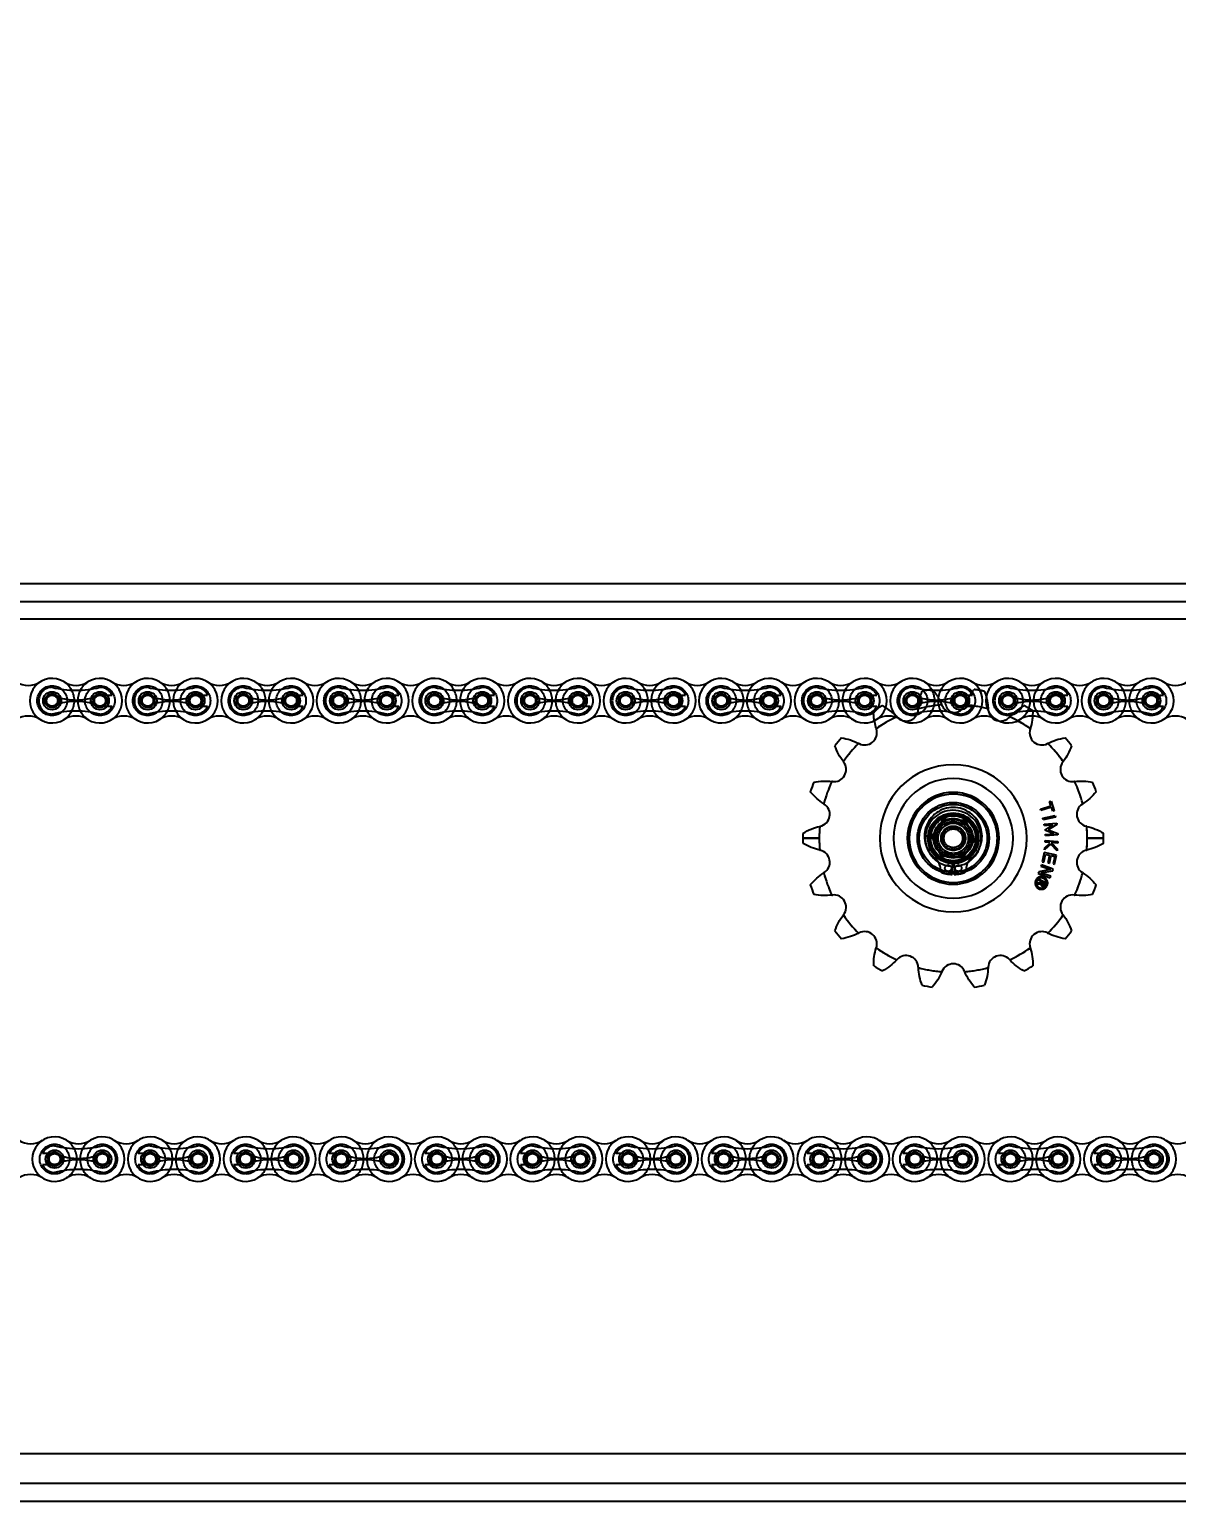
# Model space of a CAD drawing. Header units: metres. Extents: x 0 to 21025, y 0 to 14850.
# Drawn here: x 4409.1 to 4713.9, y 6190.9 to 6582.1 of the extents above; entities that cross this region are included whole.
import ezdxf

# ---------------------------------------------------------------- set-up
doc = ezdxf.new("R2010")
doc.units = ezdxf.units.M
doc.header["$LTSCALE"] = 25
doc.linetypes.add('HIDDEN2', pattern=[4.7625, 3.175, -1.5875])
for name, color, linetype in [('18_COTAS', 7, 'Continuous'), ('SL4', 4, 'Continuous'), ('ST1', 7, 'HIDDEN2')]:
    doc.layers.add(name, color=color, linetype=linetype)
doc.styles.add('ROMANS', font='ROMANS.SHX')
doc.dimstyles.new('25___1-25', dxfattribs={"dimscale": 25, "dimtxt": 2.5, "dimasz": 2, "dimexe": 1.5, "dimexo": 1, "dimgap": 0.5, "dimtad": 1, "dimzin": 12, "dimtxsty": 'ROMANS', "dimcen": 0, "dimclrd": 256, "dimclre": 256, "dimclrt": 3, "dimazin": 3, "dimtfac": 1, "dimtmove": 0, "dimatfit": 0, "dimfxl": 1, "dimlwd": -1, "dimlwe": -1, "dimarcsym": 0})

# ---------------------------------------------------------------- blocks, each defined once
blk = doc.blocks.new('*D49')
at = {"layer": '18_COTAS', "transparency": 16777216}
for p, q in [((2751.77, 6357.87), (2751.77, 7037.95)), ((5720.75, 6357.87), (5720.75, 7037.95)), ((2801.77, 7000.45), (5670.75, 7000.45))]:
    blk.add_line(p, q, dxfattribs=at)
for points in [[(2801.77, 7008.78), (2801.77, 6992.11), (2751.77, 7000.45)], [(5670.75, 7008.78), (5670.75, 6992.11), (5720.75, 7000.45)]]:
    blk.add_solid(points, dxfattribs=at)
at = {"layer": 'Defpoints', "color": 0, "transparency": 16777216}
for p in [(5720.75, 7000.45), (2751.77, 6332.87), (5720.75, 6332.87)]:
    blk.add_point(p, dxfattribs=at)
at = {"layer": '18_COTAS', "color": 3, "transparency": 16777216, "insert": (4236.26, 7050.15), "char_height": 62.5, "attachment_point": 5, "style": 'ROMANS'}
blk.add_mtext('2968,98', dxfattribs=at)

msp = doc.modelspace()

# ---------------------------------------------------------------- linework, layer by layer
at = {"layer": 'SL4'}
for p, q in [((3548.773, 6434.865), (4873.748, 6434.865)), ((3548.773, 6430.103), (4873.748, 6430.103)), ((4873.748, 6425.34), (3548.773, 6425.34)), ((4634.116, 6396.268), (4633.631, 6398.436)), ((4618.983, 6367.135), (4614.65, 6367.135)), ((4642.375, 6367.135), (4642.864, 6367.135)), ((4666.317, 6367.135), (4666.805, 6367.135)), ((4694.53, 6367.135), (4690.198, 6367.135)), ((3548.773, 6203.628), (4873.748, 6203.628)), ((4873.748, 6195.628), (3548.773, 6195.628)), ((4826.248, 6190.865), (3596.273, 6190.865))]:
    msp.add_line(p, q, dxfattribs=at)
at = {"layer": 'SL4', "flags": 128}
msp.add_lwpolyline([(4640.027, 6399.015), (4640.424, 6398.739), (4640.945, 6398.49)], dxfattribs=at)
at = {"layer": 'SL4'}
for centre, radius in [((4415.146, 6403.705), 2.398), ((4427.846, 6403.705), 2.399), ((4440.546, 6403.705), 2.398), ((4453.246, 6403.705), 2.399), ((4465.946, 6403.705), 2.398), ((4478.646, 6403.705), 2.399), ((4491.346, 6403.705), 2.398), ((4504.046, 6403.705), 2.399), ((4516.746, 6403.705), 2.398), ((4529.446, 6403.705), 2.399), ((4542.146, 6403.705), 2.398), ((4554.846, 6403.705), 2.399), ((4567.546, 6403.705), 2.399), ((4580.246, 6403.705), 2.399), ((4592.946, 6403.705), 2.399), ((4605.646, 6403.705), 2.399), ((4618.346, 6403.705), 2.399), ((4631.046, 6403.705), 2.399), ((4643.746, 6403.705), 2.399), ((4656.446, 6403.705), 2.399), ((4669.146, 6403.705), 2.399), ((4681.846, 6403.705), 2.399), ((4694.546, 6403.705), 2.399), ((4707.246, 6403.705), 2.399), ((4654.59, 6367.135), 9.525), ((4654.59, 6367.135), 9.025), ((4415.801, 6281.87), 2.399), ((4428.501, 6281.87), 2.398), ((4441.201, 6281.87), 2.399), ((4453.901, 6281.87), 2.398), ((4466.601, 6281.87), 2.398), ((4479.301, 6281.87), 2.398), ((4492.001, 6281.87), 2.398), ((4504.701, 6281.87), 2.399), ((4517.401, 6281.87), 2.398), ((4530.101, 6281.87), 2.398), ((4542.801, 6281.87), 2.398), ((4555.501, 6281.87), 2.399), ((4568.201, 6281.87), 2.398), ((4580.901, 6281.87), 2.399), ((4593.601, 6281.87), 2.399), ((4606.301, 6281.87), 2.399), ((4619.001, 6281.87), 2.399), ((4631.701, 6281.87), 2.399), ((4644.401, 6281.87), 2.399), ((4657.101, 6281.87), 2.398), ((4669.801, 6281.87), 2.399), ((4682.501, 6281.87), 2.399), ((4695.201, 6281.87), 2.399), ((4707.901, 6281.87), 2.398)]:
    msp.add_circle(centre, radius, dxfattribs=at)
for centre, radius, start, end in [((4408.796, 6413.698), 5.92, 237.56669, 302.43331), ((4415.146, 6403.705), 5.92, 57.56669, 302.43331), ((4421.496, 6413.698), 5.92, 237.56669, 302.43331), ((4427.846, 6403.705), 5.92, 237.56669, 122.43331), ((4434.196, 6413.698), 5.92, 237.56669, 302.43331), ((4440.546, 6403.705), 5.92, 57.56669, 302.43331), ((4446.896, 6413.698), 5.92, 237.56669, 302.43331), ((4453.246, 6403.705), 5.92, 237.56669, 122.43331), ((4459.596, 6413.698), 5.92, 237.56669, 302.43331), ((4465.946, 6403.705), 5.92, 57.56669, 302.43331), ((4472.296, 6413.698), 5.92, 237.56669, 302.43331), ((4478.646, 6403.705), 5.92, 237.56669, 122.43331), ((4484.996, 6413.698), 5.92, 237.56669, 302.43331), ((4491.346, 6403.705), 5.92, 57.56669, 302.43331), ((4497.696, 6413.698), 5.92, 237.56669, 302.43331), ((4504.046, 6403.705), 5.92, 237.56669, 122.43331), ((4510.396, 6413.698), 5.92, 237.56669, 302.43331), ((4516.746, 6403.705), 5.92, 57.56669, 302.43331), ((4523.096, 6413.698), 5.92, 237.56669, 302.43331), ((4529.446, 6403.705), 5.92, 237.56669, 122.43331), ((4535.796, 6413.698), 5.92, 237.56669, 302.43331), ((4542.146, 6403.705), 5.92, 57.56669, 302.43331), ((4548.496, 6413.698), 5.92, 237.56669, 302.43331), ((4554.846, 6403.705), 5.92, 237.56669, 122.43331), ((4561.196, 6413.698), 5.92, 237.56669, 302.43331), ((4567.546, 6403.705), 5.92, 57.56669, 302.43331), ((4573.896, 6413.698), 5.92, 237.56669, 302.43331), ((4580.246, 6403.705), 5.92, 237.56669, 122.43331), ((4586.596, 6413.698), 5.92, 237.56669, 302.43331), ((4592.946, 6403.705), 5.92, 57.56669, 302.43331), ((4599.296, 6413.698), 5.92, 237.56669, 302.43331), ((4605.646, 6403.705), 5.92, 237.56669, 122.43331), ((4611.996, 6413.698), 5.92, 237.56669, 302.43331), ((4618.346, 6403.705), 5.92, 57.56669, 302.43331), ((4624.696, 6413.698), 5.92, 237.56669, 302.43331), ((4631.046, 6403.705), 5.92, 237.56669, 122.43331), ((4637.396, 6413.698), 5.92, 237.56669, 302.43331), ((4643.746, 6403.705), 5.92, 57.56669, 302.43331), ((4650.096, 6413.698), 5.92, 237.56669, 302.43331), ((4656.446, 6403.705), 5.92, 237.56669, 122.43331), ((4662.796, 6413.698), 5.92, 237.56669, 302.43331), ((4669.146, 6403.705), 5.92, 57.56669, 302.43331), ((4675.496, 6413.698), 5.92, 237.56669, 302.43331), ((4681.846, 6403.705), 5.92, 237.56669, 122.43331), ((4688.196, 6413.698), 5.92, 237.56669, 302.43331), ((4694.546, 6403.705), 5.92, 57.56669, 302.43331), ((4700.896, 6413.698), 5.92, 237.56669, 302.43331), ((4707.246, 6403.705), 5.92, 237.56669, 122.43331), ((4713.596, 6413.698), 5.92, 237.56669, 302.43331), ((4408.796, 6393.712), 5.92, 57.56669, 122.43331), ((4421.496, 6393.712), 5.92, 57.56669, 122.43331), ((4434.196, 6393.712), 5.92, 57.56669, 122.43331), ((4446.896, 6393.712), 5.92, 57.56669, 122.43331), ((4459.596, 6393.712), 5.92, 57.56669, 122.43331), ((4472.296, 6393.712), 5.92, 57.56669, 122.43331), ((4484.996, 6393.712), 5.92, 57.56669, 122.43331), ((4497.696, 6393.712), 5.92, 57.56669, 122.43331), ((4510.396, 6393.712), 5.92, 57.56669, 122.43331), ((4523.096, 6393.712), 5.92, 57.56669, 122.43331), ((4535.796, 6393.712), 5.92, 57.56669, 122.43331), ((4548.496, 6393.712), 5.92, 57.56669, 122.43331), ((4561.196, 6393.712), 5.92, 57.56669, 122.43331), ((4573.896, 6393.712), 5.92, 57.56669, 122.43331), ((4586.596, 6393.712), 5.92, 57.56669, 122.43331), ((4599.296, 6393.712), 5.92, 57.56669, 122.43331), ((4611.996, 6393.712), 5.92, 57.56669, 122.43331), ((4624.696, 6393.712), 5.92, 57.56669, 122.43331), ((4654.59, 6367.135), 35.607, 115.37591, 125.09934), ((4637.396, 6393.712), 5.92, 57.56669, 122.43331), ((4650.096, 6393.712), 5.92, 57.56669, 122.43331), ((4662.796, 6393.712), 5.92, 57.56669, 122.43331), ((4667.107, 6401.525), 3.238, 223.45065, 262.86398), ((4654.59, 6367.135), 35.607, 54.90066, 61.2846), ((4675.496, 6393.712), 5.92, 57.56669, 122.43331), ((4688.196, 6393.712), 5.92, 57.56669, 122.43331), ((4700.896, 6393.712), 5.92, 57.56669, 122.43331), ((4713.596, 6393.712), 5.92, 57.56669, 122.43331), ((4654.59, 6367.135), 39.94, 138.03204, 141.96796), ((4631.066, 6395.17), 3.238, 242.5, 17.5), ((4648.832, 6400.772), 15.39, 197.01769, 197.5), ((4678.114, 6395.17), 3.238, 162.5, 297.5), ((4660.348, 6400.772), 15.39, 342.5, 342.98231), ((4654.59, 6367.135), 39.94, 38.03204, 41.96796), ((4654.59, 6367.135), 35.607, 134.90066, 145.09934), ((4622.465, 6378.647), 15.39, 62.5, 62.98231), ((4686.716, 6378.647), 15.39, 117.01769, 117.5), ((4654.59, 6367.135), 35.607, 34.90066, 45.09934), ((4622.896, 6385.434), 3.238, 262.5, 37.5), ((4637.675, 6396.774), 15.39, 217.01769, 217.5), ((4654.59, 6367.135), 19.544, 0, 180), ((4686.284, 6385.434), 3.238, 142.5, 277.5), ((4671.505, 6396.774), 15.39, 322.5, 322.98231), ((4654.59, 6367.135), 39.94, 158.03204, 161.96796), ((4654.59, 6367.135), 35.607, 154.90066, 165.09934), ((4620.465, 6366.965), 15.39, 82.5, 82.98231), ((4654.59, 6367.135), 15.88, 0, 180), ((4688.716, 6366.965), 15.39, 97.01769, 97.5), ((4654.59, 6367.135), 35.607, 14.90066, 25.09934), ((4654.59, 6367.135), 39.94, 18.03204, 21.96796), ((4654.59, 6367.135), 12.215, 0, 180), ((4654.59, 6367.135), 11.726, 0, 180), ((4618.549, 6373.49), 3.238, 282.5, 57.5), ((4628.558, 6389.201), 15.39, 237.01769, 237.5), ((4690.631, 6373.49), 3.238, 122.5, 257.5), ((4680.622, 6389.201), 15.39, 302.5, 302.98231), ((4654.59, 6367.135), 35.607, 174.90066, 180), ((4622.581, 6355.304), 15.39, 102.5, 102.98231), ((4686.599, 6355.304), 15.39, 77.01769, 77.5), ((4654.59, 6367.135), 35.607, 0, 5.09934), ((4654.59, 6367.135), 39.94, 178.03204, 180), ((4654.59, 6367.135), 39.94, 180, 181.96796), ((4654.59, 6367.135), 35.607, 180, 185.09934), ((4654.59, 6367.135), 19.544, 180, 0), ((4654.59, 6367.135), 15.88, 180, 0), ((4654.59, 6367.135), 12.215, 180, 0), ((4654.59, 6367.135), 11.726, 180, 0), ((4654.59, 6367.135), 35.607, 354.90066, 0), ((4654.59, 6367.135), 39.94, 0, 1.96796), ((4654.59, 6367.135), 39.94, 358.03204, 0), ((4622.581, 6378.967), 15.39, 257.01769, 257.5), ((4618.549, 6360.78), 3.238, 302.5, 77.5), ((4690.631, 6360.78), 3.238, 102.5, 237.5), ((4686.599, 6378.967), 15.39, 282.5, 282.98231), ((4628.558, 6345.069), 15.39, 122.5, 122.98231), ((4654.59, 6367.135), 35.607, 194.90066, 205.09934), ((4654.59, 6367.135), 35.607, 334.90066, 345.09934), ((4680.622, 6345.069), 15.39, 57.01769, 57.5), ((4654.59, 6367.135), 39.94, 198.03204, 201.96796), ((4654.59, 6367.135), 39.94, 338.03204, 341.96796), ((4620.465, 6367.306), 15.39, 277.01769, 277.5), ((4622.896, 6348.837), 3.238, 322.5, 97.5), ((4686.284, 6348.837), 3.238, 82.5, 217.5), ((4688.716, 6367.306), 15.39, 262.5, 262.98231), ((4637.675, 6337.497), 15.39, 142.5, 142.98231), ((4654.59, 6367.135), 35.607, 214.90066, 225.09934), ((4654.59, 6367.135), 35.607, 314.90066, 325.09934), ((4671.505, 6337.497), 15.39, 37.01769, 37.5), ((4654.59, 6367.135), 39.94, 218.03204, 221.96796), ((4622.465, 6355.624), 15.39, 297.01769, 297.5), ((4631.066, 6339.1), 3.238, 342.5, 117.5), ((4678.114, 6339.1), 3.238, 62.5, 197.5), ((4686.716, 6355.624), 15.39, 242.5, 242.98231), ((4654.59, 6367.135), 39.94, 318.03204, 321.96796), ((4648.832, 6333.499), 15.39, 162.5, 162.98231), ((4654.59, 6367.135), 35.607, 234.90066, 245.09934), ((4654.59, 6367.135), 35.607, 294.90066, 305.09934), ((4660.348, 6333.499), 15.39, 17.01769, 17.5), ((4628.339, 6345.33), 15.39, 317.01769, 317.5), ((4642.073, 6332.745), 3.238, 2.5, 137.5), ((4667.107, 6332.745), 3.238, 42.5, 177.5), ((4680.841, 6345.33), 15.39, 222.5, 222.98231), ((4654.59, 6367.135), 39.94, 238.03204, 241.96796), ((4660.684, 6333.558), 15.39, 182.5, 182.98231), ((4654.59, 6367.135), 35.607, 254.90066, 265.09934), ((4637.38, 6337.667), 15.39, 337.01769, 337.5), ((4654.59, 6330.538), 3.238, 22.5, 157.5), ((4671.801, 6337.667), 15.39, 202.5, 202.98231), ((4654.59, 6367.135), 35.607, 274.90066, 285.09934), ((4648.497, 6333.558), 15.39, 357.01769, 357.5), ((4654.59, 6367.135), 39.94, 298.03204, 301.96796), ((4654.59, 6367.135), 39.94, 258.03204, 261.96796), ((4654.59, 6367.135), 39.94, 278.03204, 281.96796), ((4415.801, 6281.87), 5.92, 57.56669, 302.43331), ((4428.501, 6281.87), 5.92, 237.56669, 122.43331), ((4441.201, 6281.87), 5.92, 57.56669, 302.43331), ((4453.901, 6281.87), 5.92, 237.56669, 122.43331), ((4466.601, 6281.87), 5.92, 57.56669, 302.43331), ((4479.301, 6281.87), 5.92, 237.56669, 122.43331), ((4492.001, 6281.87), 5.92, 57.56669, 302.43331), ((4504.701, 6281.87), 5.92, 237.56669, 122.43331), ((4517.401, 6281.87), 5.92, 57.56669, 302.43331), ((4530.101, 6281.87), 5.92, 237.56669, 122.43331), ((4542.801, 6281.87), 5.92, 57.56669, 302.43331), ((4555.501, 6281.87), 5.92, 237.56669, 122.43331), ((4568.201, 6281.87), 5.92, 57.56669, 302.43331), ((4580.901, 6281.87), 5.92, 237.56669, 122.43331), ((4593.601, 6281.87), 5.92, 57.56669, 302.43331), ((4606.301, 6281.87), 5.92, 237.56669, 122.43331), ((4619.001, 6281.87), 5.92, 57.56669, 302.43331), ((4631.701, 6281.87), 5.92, 237.56669, 122.43331), ((4644.401, 6281.87), 5.92, 57.56669, 302.43331), ((4657.101, 6281.87), 5.92, 237.56669, 122.43331), ((4669.801, 6281.87), 5.92, 57.56669, 302.43331), ((4682.501, 6281.87), 5.92, 237.56669, 122.43331), ((4695.201, 6281.87), 5.92, 57.56669, 302.43331), ((4707.901, 6281.87), 5.92, 237.56669, 122.43331), ((4409.451, 6291.863), 5.92, 237.56669, 302.43331), ((4422.151, 6291.863), 5.92, 237.56669, 302.43331), ((4434.851, 6291.863), 5.92, 237.56669, 302.43331), ((4447.551, 6291.863), 5.92, 237.56669, 302.43331), ((4460.251, 6291.863), 5.92, 237.56669, 302.43331), ((4472.951, 6291.863), 5.92, 237.56669, 302.43331), ((4485.651, 6291.863), 5.92, 237.56669, 302.43331), ((4498.351, 6291.863), 5.92, 237.56669, 302.43331), ((4511.051, 6291.863), 5.92, 237.56669, 302.43331), ((4523.751, 6291.863), 5.92, 237.56669, 302.43331), ((4536.451, 6291.863), 5.92, 237.56669, 302.43331), ((4549.151, 6291.863), 5.92, 237.56669, 302.43331), ((4561.851, 6291.863), 5.92, 237.56669, 302.43331), ((4574.551, 6291.863), 5.92, 237.56669, 302.43331), ((4587.251, 6291.863), 5.92, 237.56669, 302.43331), ((4599.951, 6291.863), 5.92, 237.56669, 302.43331), ((4612.651, 6291.863), 5.92, 237.56669, 302.43331), ((4625.351, 6291.863), 5.92, 237.56669, 302.43331), ((4638.051, 6291.863), 5.92, 237.56669, 302.43331), ((4650.751, 6291.863), 5.92, 237.56669, 302.43331), ((4663.451, 6291.863), 5.92, 237.56669, 302.43331), ((4676.151, 6291.863), 5.92, 237.56669, 302.43331), ((4688.851, 6291.863), 5.92, 237.56669, 302.43331), ((4701.551, 6291.863), 5.92, 237.56669, 302.43331), ((4714.251, 6291.863), 5.92, 237.56669, 302.43331), ((4409.451, 6271.877), 5.92, 57.56669, 122.43331), ((4422.151, 6271.877), 5.92, 57.56669, 122.43331), ((4434.851, 6271.877), 5.92, 57.56669, 122.43331), ((4447.551, 6271.877), 5.92, 57.56669, 122.43331), ((4460.251, 6271.877), 5.92, 57.56669, 122.43331), ((4472.951, 6271.877), 5.92, 57.56669, 122.43331), ((4485.651, 6271.877), 5.92, 57.56669, 122.43331), ((4498.351, 6271.877), 5.92, 57.56669, 122.43331), ((4511.051, 6271.877), 5.92, 57.56669, 122.43331), ((4523.751, 6271.877), 5.92, 57.56669, 122.43331), ((4536.451, 6271.877), 5.92, 57.56669, 122.43331), ((4549.151, 6271.877), 5.92, 57.56669, 122.43331), ((4561.851, 6271.877), 5.92, 57.56669, 122.43331), ((4574.551, 6271.877), 5.92, 57.56669, 122.43331), ((4587.251, 6271.877), 5.92, 57.56669, 122.43331), ((4599.951, 6271.877), 5.92, 57.56669, 122.43331), ((4612.651, 6271.877), 5.92, 57.56669, 122.43331), ((4625.351, 6271.877), 5.92, 57.56669, 122.43331), ((4638.051, 6271.877), 5.92, 57.56669, 122.43331), ((4650.751, 6271.877), 5.92, 57.56669, 122.43331), ((4663.451, 6271.877), 5.92, 57.56669, 122.43331), ((4676.151, 6271.877), 5.92, 57.56669, 122.43331), ((4688.851, 6271.877), 5.92, 57.56669, 122.43331), ((4701.551, 6271.877), 5.92, 57.56669, 122.43331), ((4714.251, 6271.877), 5.92, 57.56669, 122.43331)]:
    msp.add_arc(centre, radius, start, end, dxfattribs=at)
for points, knots in [([(4675.64, 6399.512), (4675.627, 6399.199), (4675.584, 6398.118), (4675.28, 6397.036), (4675.064, 6396.268)], [0, 0, 0, 0, 0.2901433, 1, 1, 1, 1]), ([(4624.894, 6393.844), (4625.694, 6393.684), (4627.246, 6393.374), (4628.734, 6392.689), (4629.456, 6392.357)], [0, 0, 0, 0, 0.5152637, 1, 1, 1, 1]), ([(4679.725, 6392.357), (4680.446, 6392.689), (4681.934, 6393.374), (4683.487, 6393.684), (4684.286, 6393.844)], [0, 0, 0, 0, 0.48473618, 1, 1, 1, 1]), ([(4625.387, 6387.508), (4624.935, 6388.161), (4624.002, 6389.508), (4623.427, 6390.982), (4623.131, 6391.742)], [0, 0, 0, 0, 0.4847365, 1, 1, 1, 1]), ([(4686.05, 6391.742), (4685.753, 6390.982), (4685.179, 6389.508), (4684.246, 6388.161), (4683.794, 6387.508)], [0, 0, 0, 0, 0.5152633, 1, 1, 1, 1]), ([(4617.55, 6382.076), (4618.356, 6382.2), (4619.921, 6382.44), (4621.554, 6382.305), (4622.345, 6382.24)], [0, 0, 0, 0, 0.5152562, 1, 1, 1, 1]), ([(4686.835, 6382.24), (4687.627, 6382.305), (4689.259, 6382.44), (4690.824, 6382.2), (4691.63, 6382.076)], [0, 0, 0, 0, 0.48472194, 1, 1, 1, 1]), ([(4620.18, 6376.292), (4619.532, 6376.75), (4618.195, 6377.697), (4617.15, 6378.886), (4616.612, 6379.499)], [0, 0, 0, 0, 0.4847361, 1, 1, 1, 1]), ([(4692.569, 6379.499), (4692.03, 6378.886), (4690.986, 6377.697), (4689.649, 6376.75), (4689, 6376.292)], [0, 0, 0, 0, 0.5152637, 1, 1, 1, 1]), ([(4614.674, 6368.507), (4615.389, 6368.899), (4616.778, 6369.659), (4618.358, 6370.091), (4619.124, 6370.3)], [0, 0, 0, 0, 0.5152541, 1, 1, 1, 1]), ([(4690.057, 6370.3), (4690.823, 6370.091), (4692.403, 6369.659), (4693.791, 6368.899), (4694.507, 6368.507)], [0, 0, 0, 0, 0.4847248, 1, 1, 1, 1]), ([(4619.124, 6363.97), (4618.358, 6364.18), (4616.778, 6364.612), (4615.389, 6365.372), (4614.674, 6365.764)], [0, 0, 0, 0, 0.4847248, 1, 1, 1, 1]), ([(4694.507, 6365.764), (4693.791, 6365.372), (4692.403, 6364.612), (4690.823, 6364.18), (4690.057, 6363.97)], [0, 0, 0, 0, 0.5152541, 1, 1, 1, 1]), ([(4616.612, 6354.772), (4617.15, 6355.385), (4618.195, 6356.574), (4619.532, 6357.52), (4620.18, 6357.979)], [0, 0, 0, 0, 0.5152637, 1, 1, 1, 1]), ([(4689, 6357.979), (4689.649, 6357.52), (4690.986, 6356.574), (4692.03, 6355.385), (4692.569, 6354.772)], [0, 0, 0, 0, 0.484736, 1, 1, 1, 1]), ([(4622.345, 6352.031), (4621.554, 6351.966), (4619.921, 6351.831), (4618.356, 6352.071), (4617.55, 6352.194)], [0, 0, 0, 0, 0.4847219, 1, 1, 1, 1]), ([(4691.63, 6352.194), (4690.824, 6352.071), (4689.259, 6351.831), (4687.627, 6351.966), (4686.835, 6352.031)], [0, 0, 0, 0, 0.5152562, 1, 1, 1, 1]), ([(4623.131, 6342.528), (4623.427, 6343.288), (4624.002, 6344.763), (4624.935, 6346.11), (4625.387, 6346.762)], [0, 0, 0, 0, 0.5152633, 1, 1, 1, 1]), ([(4683.794, 6346.762), (4684.246, 6346.11), (4685.179, 6344.763), (4685.753, 6343.288), (4686.05, 6342.528)], [0, 0, 0, 0, 0.4847365, 1, 1, 1, 1]), ([(4629.456, 6341.913), (4628.734, 6341.581), (4627.246, 6340.896), (4625.694, 6340.587), (4624.894, 6340.427)], [0, 0, 0, 0, 0.4847362, 1, 1, 1, 1]), ([(4684.286, 6340.427), (4683.487, 6340.587), (4681.934, 6340.896), (4680.446, 6341.581), (4679.725, 6341.913)], [0, 0, 0, 0, 0.5152637, 1, 1, 1, 1]), ([(4633.444, 6333.252), (4633.463, 6334.068), (4633.498, 6335.65), (4633.914, 6337.235), (4634.116, 6338.003)], [0, 0, 0, 0, 0.5152602, 1, 1, 1, 1]), ([(4675.064, 6338.003), (4675.266, 6337.235), (4675.682, 6335.65), (4675.718, 6334.068), (4675.736, 6333.252)], [0, 0, 0, 0, 0.4847353, 1, 1, 1, 1]), ([(4639.598, 6334.838), (4639.034, 6334.279), (4637.87, 6333.127), (4636.517, 6332.305), (4635.82, 6331.881)], [0, 0, 0, 0, 0.4847365, 1, 1, 1, 1]), ([(4673.361, 6331.881), (4672.664, 6332.305), (4671.311, 6333.127), (4670.147, 6334.279), (4669.583, 6334.838)], [0, 0, 0, 0, 0.5152633, 1, 1, 1, 1]), ([(4646.308, 6328.063), (4646.046, 6328.836), (4645.539, 6330.335), (4645.388, 6331.966), (4645.315, 6332.757)], [0, 0, 0, 0, 0.5152541, 1, 1, 1, 1]), ([(4651.548, 6331.658), (4651.209, 6330.94), (4650.51, 6329.459), (4649.52, 6328.224), (4649.01, 6327.587)], [0, 0, 0, 0, 0.4847352, 1, 1, 1, 1]), ([(4660.171, 6327.587), (4659.661, 6328.224), (4658.671, 6329.459), (4657.971, 6330.94), (4657.632, 6331.658)], [0, 0, 0, 0, 0.5152575, 1, 1, 1, 1]), ([(4663.866, 6332.757), (4663.793, 6331.967), (4663.642, 6330.335), (4663.134, 6328.836), (4662.872, 6328.063)], [0, 0, 0, 0, 0.4847248, 1, 1, 1, 1])]:
    msp.add_open_spline(points, degree=3, knots=knots, dxfattribs=at)
at = {"layer": 'ST1'}
for p, q in [((4873.748, 6425.34), (3548.773, 6425.34)), ((4428.953, 6405.181), (4431.077, 6405.181)), ((4454.353, 6405.181), (4456.477, 6405.181)), ((4479.753, 6405.181), (4481.877, 6405.181)), ((4505.153, 6405.181), (4507.277, 6405.181)), ((4530.553, 6405.181), (4532.677, 6405.181)), ((4555.953, 6405.181), (4558.077, 6405.181)), ((4581.353, 6405.181), (4583.477, 6405.181)), ((4606.753, 6405.181), (4608.877, 6405.181)), ((4632.153, 6405.181), (4634.277, 6405.181)), ((4657.553, 6405.181), (4659.677, 6405.181)), ((4682.953, 6405.181), (4685.077, 6405.181)), ((4708.353, 6405.181), (4710.477, 6405.181)), ((4428.953, 6402.229), (4431.077, 6402.229)), ((4454.353, 6402.229), (4456.477, 6402.229)), ((4479.753, 6402.229), (4481.877, 6402.229)), ((4505.153, 6402.229), (4507.277, 6402.229)), ((4530.553, 6402.229), (4532.677, 6402.229)), ((4555.953, 6402.229), (4558.077, 6402.229)), ((4581.353, 6402.229), (4583.477, 6402.229)), ((4606.753, 6402.229), (4608.877, 6402.229)), ((4632.153, 6402.229), (4634.277, 6402.229)), ((4657.553, 6402.229), (4659.677, 6402.229)), ((4675.736, 6401.018), (4675.64, 6399.512)), ((4682.953, 6402.229), (4685.077, 6402.229)), ((4708.353, 6402.229), (4710.477, 6402.229)), ((4639.33, 6399.307), (4639.598, 6399.433)), ((4639.686, 6399.338), (4640.027, 6399.015)), ((4677.758, 6374.889), (4680.549, 6375.797)), ((4677.882, 6374.508), (4677.758, 6374.889)), ((4680.674, 6375.415), (4677.882, 6374.508)), ((4680.187, 6376.908), (4680.578, 6377.035)), ((4680.549, 6375.797), (4680.187, 6376.908)), ((4680.578, 6377.035), (4681.425, 6374.433)), ((4681.035, 6374.306), (4680.674, 6375.415)), ((4681.425, 6374.433), (4681.035, 6374.306)), ((4648.835, 6367.592), (4650.471, 6369.97)), ((4652.108, 6372.348), (4654.986, 6372.12)), ((4678.436, 6372.452), (4681.707, 6373.152)), ((4678.52, 6372.059), (4678.436, 6372.452)), ((4681.791, 6372.759), (4678.52, 6372.059)), ((4678.784, 6370.87), (4682.116, 6371.17)), ((4678.82, 6370.471), (4678.784, 6370.87)), ((4681.081, 6370.672), (4678.82, 6370.471)), ((4678.921, 6369.332), (4681.081, 6370.672)), ((4678.925, 6369.289), (4678.921, 6369.332)), ((4681.289, 6368.354), (4678.925, 6369.289)), ((4682.152, 6370.767), (4679.808, 6369.39)), ((4679.808, 6369.39), (4682.359, 6368.45)), ((4681.707, 6373.152), (4681.791, 6372.759)), ((4682.116, 6371.17), (4682.152, 6370.767)), ((4614.65, 6367.135), (4618.983, 6367.135)), ((4642.864, 6367.135), (4642.375, 6367.135)), ((4648.14, 6367.7), (4647.166, 6367.785)), ((4647.166, 6367.785), (4648.14, 6367.7)), ((4660.346, 6366.679), (4658.709, 6364.301)), ((4662.014, 6366.486), (4661.041, 6366.571)), ((4661.041, 6366.571), (4662.014, 6366.486)), ((4666.805, 6367.135), (4666.317, 6367.135)), ((4680.532, 6365.586), (4678.858, 6364.069)), ((4678.896, 6364.566), (4680.297, 6365.836)), ((4679.013, 6366.12), (4679.043, 6366.52)), ((4680.107, 6366.038), (4679.013, 6366.12)), ((4679.027, 6368.15), (4681.289, 6368.354)), ((4679.062, 6367.756), (4679.027, 6368.15)), ((4679.043, 6366.52), (4682.38, 6366.269)), ((4682.394, 6368.055), (4679.062, 6367.756)), ((4680.297, 6365.836), (4680.107, 6366.038)), ((4682.194, 6363.818), (4680.532, 6365.586)), ((4682.349, 6365.869), (4680.65, 6365.997)), ((4680.65, 6365.997), (4682.232, 6364.315)), ((4682.38, 6366.269), (4682.349, 6365.869)), ((4682.359, 6368.45), (4682.394, 6368.055)), ((4690.198, 6367.135), (4694.53, 6367.135)), ((4657.073, 6361.923), (4654.195, 6362.151)), ((4678.752, 6363.318), (4678.246, 6360.913)), ((4678.648, 6360.829), (4679.07, 6362.84)), ((4682.026, 6362.631), (4678.752, 6363.318)), ((4678.858, 6364.069), (4678.896, 6364.566)), ((4679.07, 6362.84), (4680.169, 6362.61)), ((4680.169, 6362.61), (4679.746, 6360.598)), ((4680.148, 6360.514), (4680.57, 6362.526)), ((4680.57, 6362.526), (4681.542, 6362.322)), ((4681.542, 6362.322), (4681.119, 6360.31)), ((4681.521, 6360.225), (4682.026, 6362.631)), ((4682.232, 6364.315), (4682.194, 6363.818)), ((4650.994, 6359.934), (4651.169, 6358.602)), ((4654.34, 6357.539), (4654.429, 6360.937)), ((4654.752, 6360.937), (4654.84, 6357.539)), ((4658.011, 6358.602), (4658.187, 6359.934)), ((4677.343, 6358.207), (4677.191, 6357.779)), ((4677.191, 6357.779), (4680.343, 6356.657)), ((4680.423, 6358.809), (4677.343, 6358.207)), ((4677.868, 6357.963), (4681.008, 6358.525)), ((4680.478, 6357.035), (4677.868, 6357.963)), ((4678.016, 6360.094), (4677.881, 6359.716)), ((4677.881, 6359.716), (4680.423, 6358.809)), ((4681.167, 6358.97), (4678.016, 6360.094)), ((4678.246, 6360.913), (4678.648, 6360.829)), ((4679.746, 6360.598), (4680.148, 6360.514)), ((4681.008, 6358.525), (4681.167, 6358.97)), ((4681.119, 6360.31), (4681.521, 6360.225)), ((4676.789, 6354.962), (4676.959, 6355.322)), ((4677.818, 6354.986), (4676.789, 6354.962)), ((4676.959, 6355.322), (4677.94, 6355.345)), ((4677.294, 6355.949), (4677.435, 6356.246)), ((4678.055, 6355.589), (4677.294, 6355.949)), ((4677.435, 6356.246), (4679.204, 6355.41)), ((4677.94, 6355.345), (4678.055, 6355.589)), ((4678.266, 6354.74), (4678.132, 6354.458)), ((4678.14, 6354.454), (4678.274, 6354.737)), ((4678.343, 6355.466), (4678.153, 6355.065)), ((4678.786, 6355.256), (4678.343, 6355.466)), ((4678.599, 6354.861), (4678.786, 6355.256)), ((4679.204, 6355.41), (4678.893, 6354.752)), ((4680.343, 6356.657), (4680.478, 6357.035)), ((4414.694, 6283.346), (4412.57, 6283.346)), ((4440.094, 6283.346), (4437.97, 6283.346)), ((4465.494, 6283.346), (4463.37, 6283.346)), ((4490.894, 6283.346), (4488.77, 6283.346)), ((4516.294, 6283.346), (4514.17, 6283.346)), ((4541.694, 6283.346), (4539.57, 6283.346)), ((4567.094, 6283.346), (4564.97, 6283.346)), ((4592.494, 6283.346), (4590.37, 6283.346)), ((4617.894, 6283.346), (4615.77, 6283.346)), ((4643.294, 6283.346), (4641.17, 6283.346)), ((4668.694, 6283.346), (4666.57, 6283.346)), ((4694.094, 6283.346), (4691.97, 6283.346)), ((4414.694, 6280.394), (4412.57, 6280.394)), ((4440.094, 6280.394), (4437.97, 6280.394)), ((4465.494, 6280.394), (4463.37, 6280.394)), ((4490.894, 6280.394), (4488.77, 6280.394)), ((4516.294, 6280.394), (4514.17, 6280.394)), ((4541.694, 6280.394), (4539.57, 6280.394)), ((4567.094, 6280.394), (4564.97, 6280.394)), ((4592.494, 6280.394), (4590.37, 6280.394)), ((4617.894, 6280.394), (4615.77, 6280.394)), ((4643.294, 6280.394), (4641.17, 6280.394)), ((4668.694, 6280.394), (4666.57, 6280.394)), ((4694.094, 6280.394), (4691.97, 6280.394)), ((3548.773, 6203.628), (4873.748, 6203.628))]:
    msp.add_line(p, q, dxfattribs=at)
for centre, radius in [((4415.146, 6403.705), 3.96), ((4415.146, 6403.705), 1.845), ((4415.146, 6403.705), 1.476), ((4427.846, 6403.705), 3.96), ((4427.846, 6403.705), 1.845), ((4427.846, 6403.705), 1.476), ((4440.546, 6403.705), 3.96), ((4440.546, 6403.705), 1.845), ((4440.546, 6403.705), 1.476), ((4453.246, 6403.705), 3.96), ((4453.246, 6403.705), 1.845), ((4453.246, 6403.705), 1.476), ((4465.946, 6403.705), 3.96), ((4465.946, 6403.705), 1.845), ((4465.946, 6403.705), 1.476), ((4478.646, 6403.705), 3.96), ((4478.646, 6403.705), 1.845), ((4478.646, 6403.705), 1.476), ((4491.346, 6403.705), 3.96), ((4491.346, 6403.705), 1.845), ((4491.346, 6403.705), 1.476), ((4504.046, 6403.705), 3.96), ((4504.046, 6403.705), 1.845), ((4504.046, 6403.705), 1.476), ((4516.746, 6403.705), 3.96), ((4516.746, 6403.705), 1.845), ((4516.746, 6403.705), 1.476), ((4529.446, 6403.705), 3.96), ((4529.446, 6403.705), 1.845), ((4529.446, 6403.705), 1.476), ((4542.146, 6403.705), 3.96), ((4542.146, 6403.705), 1.845), ((4542.146, 6403.705), 1.476), ((4554.846, 6403.705), 3.96), ((4554.846, 6403.705), 1.845), ((4554.846, 6403.705), 1.476), ((4567.546, 6403.705), 3.96), ((4567.546, 6403.705), 1.845), ((4567.546, 6403.705), 1.476), ((4580.246, 6403.705), 3.96), ((4580.246, 6403.705), 1.845), ((4580.246, 6403.705), 1.476), ((4592.946, 6403.705), 3.96), ((4592.946, 6403.705), 1.845), ((4592.946, 6403.705), 1.476), ((4605.646, 6403.705), 3.96), ((4605.646, 6403.705), 1.845), ((4605.646, 6403.705), 1.476), ((4618.346, 6403.705), 3.96), ((4618.346, 6403.705), 1.845), ((4618.346, 6403.705), 1.476), ((4631.046, 6403.705), 3.96), ((4631.046, 6403.705), 1.845), ((4631.046, 6403.705), 1.476), ((4643.746, 6403.705), 3.96), ((4643.746, 6403.705), 1.845), ((4643.746, 6403.705), 1.476), ((4656.446, 6403.705), 3.96), ((4656.446, 6403.705), 1.845), ((4656.446, 6403.705), 1.476), ((4669.146, 6403.705), 3.96), ((4669.146, 6403.705), 1.845), ((4669.146, 6403.705), 1.476), ((4681.846, 6403.705), 3.96), ((4681.846, 6403.705), 1.845), ((4681.846, 6403.705), 1.476), ((4694.546, 6403.705), 3.96), ((4694.546, 6403.705), 1.845), ((4694.546, 6403.705), 1.476), ((4707.246, 6403.705), 3.96), ((4707.246, 6403.705), 1.845), ((4707.246, 6403.705), 1.476), ((4654.59, 6367.135), 6.725), ((4654.59, 6367.135), 6.475), ((4654.59, 6367.135), 6.2), ((4654.59, 6367.135), 6), ((4654.59, 6367.135), 5.975), ((4654.59, 6367.135), 5.25), ((4654.59, 6367.135), 5), ((4654.59, 6367.135), 4.5), ((4654.59, 6367.135), 4), ((4654.59, 6367.135), 3.25), ((4654.59, 6367.135), 3.2), ((4654.59, 6367.135), 3), ((4654.59, 6367.135), 2.5), ((4653.24, 6359.199), 0.85), ((4655.94, 6359.199), 0.85), ((4415.801, 6281.87), 3.96), ((4415.801, 6281.87), 1.845), ((4415.801, 6281.87), 1.476), ((4428.501, 6281.87), 3.96), ((4428.501, 6281.87), 1.845), ((4428.501, 6281.87), 1.476), ((4441.201, 6281.87), 3.96), ((4441.201, 6281.87), 1.845), ((4441.201, 6281.87), 1.476), ((4453.901, 6281.87), 3.96), ((4453.901, 6281.87), 1.845), ((4453.901, 6281.87), 1.476), ((4466.601, 6281.87), 3.96), ((4466.601, 6281.87), 1.845), ((4466.601, 6281.87), 1.476), ((4479.301, 6281.87), 3.96), ((4479.301, 6281.87), 1.845), ((4479.301, 6281.87), 1.476), ((4492.001, 6281.87), 3.96), ((4492.001, 6281.87), 1.845), ((4492.001, 6281.87), 1.476), ((4504.701, 6281.87), 3.96), ((4504.701, 6281.87), 1.845), ((4504.701, 6281.87), 1.476), ((4517.401, 6281.87), 3.96), ((4517.401, 6281.87), 1.845), ((4517.401, 6281.87), 1.476), ((4530.101, 6281.87), 3.96), ((4530.101, 6281.87), 1.845), ((4530.101, 6281.87), 1.476), ((4542.801, 6281.87), 3.96), ((4542.801, 6281.87), 1.845), ((4542.801, 6281.87), 1.476), ((4555.501, 6281.87), 3.96), ((4555.501, 6281.87), 1.845), ((4555.501, 6281.87), 1.476), ((4568.201, 6281.87), 3.96), ((4568.201, 6281.87), 1.845), ((4568.201, 6281.87), 1.476), ((4580.901, 6281.87), 3.96), ((4580.901, 6281.87), 1.845), ((4580.901, 6281.87), 1.476), ((4593.601, 6281.87), 3.96), ((4593.601, 6281.87), 1.845), ((4593.601, 6281.87), 1.476), ((4606.301, 6281.87), 3.96), ((4606.301, 6281.87), 1.845), ((4606.301, 6281.87), 1.476), ((4619.001, 6281.87), 3.96), ((4619.001, 6281.87), 1.845), ((4619.001, 6281.87), 1.476), ((4631.701, 6281.87), 3.96), ((4631.701, 6281.87), 1.845), ((4631.701, 6281.87), 1.476), ((4644.401, 6281.87), 3.96), ((4644.401, 6281.87), 1.845), ((4644.401, 6281.87), 1.476), ((4657.101, 6281.87), 3.96), ((4657.101, 6281.87), 1.845), ((4657.101, 6281.87), 1.476), ((4669.801, 6281.87), 3.96), ((4669.801, 6281.87), 1.845), ((4669.801, 6281.87), 1.476), ((4682.501, 6281.87), 3.96), ((4682.501, 6281.87), 1.845), ((4682.501, 6281.87), 1.476), ((4695.201, 6281.87), 3.96), ((4695.201, 6281.87), 1.845), ((4695.201, 6281.87), 1.476), ((4707.901, 6281.87), 3.96), ((4707.901, 6281.87), 1.845), ((4707.901, 6281.87), 1.476)]:
    msp.add_circle(centre, radius, dxfattribs=at)
for centre, radius, start, end in [((4415.146, 6403.705), 5.92, 302.43326, 57.56674), ((4427.846, 6403.705), 5.92, 122.43328, 237.56674), ((4440.546, 6403.705), 5.92, 302.43328, 57.56674), ((4453.246, 6403.705), 5.92, 122.43326, 237.56674), ((4465.946, 6403.705), 5.92, 302.43326, 57.56674), ((4478.646, 6403.705), 5.92, 122.43326, 237.56674), ((4491.346, 6403.705), 5.92, 302.43328, 57.56674), ((4504.046, 6403.705), 5.92, 122.43326, 237.56674), ((4516.746, 6403.705), 5.92, 302.43328, 57.56674), ((4529.446, 6403.705), 5.92, 122.43326, 237.56674), ((4542.146, 6403.705), 5.92, 302.43326, 57.56674), ((4554.846, 6403.705), 5.92, 122.43328, 237.56672), ((4567.546, 6403.705), 5.92, 302.43328, 57.56674), ((4580.246, 6403.705), 5.92, 122.43326, 237.56674), ((4592.946, 6403.705), 5.92, 302.43326, 57.56672), ((4605.646, 6403.705), 5.92, 122.43328, 237.56674), ((4618.346, 6403.705), 5.92, 302.43326, 57.56674), ((4631.046, 6403.705), 5.92, 122.43326, 237.56674), ((4643.746, 6403.705), 5.92, 302.43328, 57.56672), ((4656.446, 6403.705), 5.92, 122.43326, 237.56674), ((4669.146, 6403.705), 5.92, 302.43326, 57.56674), ((4681.846, 6403.705), 5.92, 122.43326, 237.56674), ((4694.546, 6403.705), 5.92, 302.43326, 57.56674), ((4707.246, 6403.705), 5.92, 122.43326, 237.56674), ((4415.146, 6403.705), 3.552, 90, 270), ((4421.496, 6432.802), 26.322, 256.04015, 283.95985), ((4421.496, 6420.058), 16.175, 252.993, 287.007), ((4427.846, 6403.705), 3.552, 24.55336, 90), ((4440.546, 6403.705), 3.552, 90, 270), ((4446.896, 6432.802), 26.322, 256.04015, 283.95985), ((4446.896, 6420.058), 16.175, 252.993, 287.007), ((4453.246, 6403.705), 3.552, 24.55336, 90), ((4465.946, 6403.705), 3.552, 90, 270), ((4472.296, 6432.802), 26.322, 256.04015, 283.95985), ((4472.296, 6420.058), 16.175, 252.993, 287.007), ((4478.646, 6403.705), 3.552, 24.55336, 90), ((4491.346, 6403.705), 3.552, 90, 270), ((4497.696, 6432.802), 26.322, 256.04015, 283.95985), ((4497.696, 6420.058), 16.175, 252.993, 287.007), ((4504.046, 6403.705), 3.552, 24.55336, 90), ((4516.746, 6403.705), 3.552, 90, 270), ((4523.096, 6432.802), 26.322, 256.04015, 283.95985), ((4523.096, 6420.058), 16.175, 252.993, 287.007), ((4529.446, 6403.705), 3.552, 24.55336, 90), ((4542.146, 6403.705), 3.552, 90, 270), ((4548.496, 6432.802), 26.322, 256.04015, 283.95985), ((4548.496, 6420.058), 16.175, 252.993, 287.007), ((4554.846, 6403.705), 3.552, 24.55336, 90), ((4567.546, 6403.705), 3.552, 90, 270), ((4573.896, 6432.802), 26.322, 256.04015, 283.95985), ((4573.896, 6420.058), 16.175, 252.993, 287.007), ((4580.246, 6403.705), 3.552, 24.55336, 90), ((4592.946, 6403.705), 3.552, 90, 270), ((4599.296, 6432.802), 26.322, 256.04015, 283.95985), ((4599.296, 6420.058), 16.175, 252.993, 287.007), ((4605.646, 6403.705), 3.552, 24.55336, 90), ((4618.346, 6403.705), 3.552, 90, 270), ((4624.696, 6432.802), 26.322, 256.04015, 283.95985), ((4624.696, 6420.058), 16.175, 252.993, 287.007), ((4631.046, 6403.705), 3.552, 24.55336, 90), ((4643.746, 6403.705), 3.552, 90, 270), ((4650.096, 6432.802), 26.322, 256.04015, 283.95985), ((4650.096, 6420.058), 16.175, 252.993, 287.007), ((4654.59, 6367.135), 39.94, 98.03204, 101.96796), ((4656.446, 6403.705), 3.552, 24.55336, 90), ((4654.59, 6367.135), 39.94, 78.03204, 81.96796), ((4669.146, 6403.705), 3.552, 90, 270), ((4675.496, 6432.802), 26.322, 256.04015, 283.95985), ((4675.496, 6420.058), 16.175, 252.993, 287.007), ((4681.846, 6403.705), 3.552, 24.55336, 90), ((4694.546, 6403.705), 3.552, 90, 270), ((4700.896, 6432.802), 26.322, 256.04015, 283.95985), ((4700.896, 6420.058), 16.175, 252.993, 287.007), ((4707.246, 6403.705), 3.552, 24.55336, 90), ((4421.496, 6374.609), 26.322, 76.04015, 103.95985), ((4421.496, 6387.353), 16.175, 72.993, 107.007), ((4427.846, 6403.705), 3.552, 270, 335.44664), ((4446.896, 6374.609), 26.322, 76.04015, 103.95985), ((4446.896, 6387.353), 16.175, 72.993, 107.007), ((4453.246, 6403.705), 3.552, 270, 335.44664), ((4472.296, 6374.609), 26.322, 76.04015, 103.95985), ((4472.296, 6387.353), 16.175, 72.993, 107.007), ((4478.646, 6403.705), 3.552, 270, 335.44664), ((4497.696, 6374.609), 26.322, 76.04015, 103.95985), ((4497.696, 6387.353), 16.175, 72.993, 107.007), ((4504.046, 6403.705), 3.552, 270, 335.44664), ((4523.096, 6374.609), 26.322, 76.04015, 103.95985), ((4523.096, 6387.353), 16.175, 72.993, 107.007), ((4529.446, 6403.705), 3.552, 270, 335.44664), ((4548.496, 6374.609), 26.322, 76.04015, 103.95985), ((4548.496, 6387.353), 16.175, 72.993, 107.007), ((4554.846, 6403.705), 3.552, 270, 335.44664), ((4573.896, 6374.609), 26.322, 76.04015, 103.95985), ((4573.896, 6387.353), 16.175, 72.993, 107.007), ((4580.246, 6403.705), 3.552, 270, 335.44664), ((4599.296, 6374.609), 26.322, 76.04015, 103.95985), ((4599.296, 6387.353), 16.175, 72.993, 107.007), ((4605.646, 6403.705), 3.552, 270, 335.44664), ((4624.696, 6374.609), 26.322, 76.04015, 103.95985), ((4624.696, 6387.353), 16.175, 72.993, 107.007), ((4631.046, 6403.705), 3.552, 270, 335.44664), ((4654.59, 6367.135), 39.94, 118.03204, 121.96796), ((4642.073, 6401.525), 3.238, 249.60962, 357.5), ((4650.096, 6374.609), 26.322, 76.04015, 103.95985), ((4660.684, 6400.713), 15.39, 177.01769, 177.5), ((4654.59, 6367.135), 35.607, 94.90066, 105.09934), ((4654.59, 6367.135), 35.607, 94.90066, 105.09934), ((4650.096, 6387.353), 16.175, 72.993, 107.007), ((4637.38, 6396.604), 15.39, 22.5, 22.98231), ((4654.59, 6403.732), 3.238, 202.5, 337.5), ((4656.446, 6403.705), 3.552, 270, 335.44664), ((4671.801, 6396.604), 15.39, 157.01769, 157.5), ((4654.59, 6367.135), 35.607, 74.90066, 85.09934), ((4654.59, 6367.135), 35.607, 74.90066, 85.09934), ((4648.497, 6400.713), 15.39, 2.5, 2.98231), ((4667.107, 6401.525), 3.238, 182.5, 223.45065), ((4675.496, 6374.609), 26.322, 76.04015, 103.95985), ((4675.496, 6387.353), 16.175, 72.993, 107.007), ((4654.59, 6367.135), 39.94, 58.03204, 61.96796), ((4681.846, 6403.705), 3.552, 270, 335.44664), ((4700.896, 6374.609), 26.322, 76.04015, 103.95985), ((4700.896, 6387.353), 16.175, 72.993, 107.007), ((4707.246, 6403.705), 3.552, 270, 335.44664), ((4654.59, 6367.135), 35.607, 114.90066, 125.09934), ((4628.339, 6388.94), 15.39, 42.5, 42.98231), ((4667.107, 6401.525), 3.238, 262.86398, 317.5), ((4680.841, 6388.94), 15.39, 137.01769, 137.5), ((4654.59, 6367.135), 35.607, 54.90066, 65.09934), ((4654.59, 6367.135), 35.607, 61.2846, 65.09934), ((4654.59, 6367.135), 35.607, 134.90066, 145.09934), ((4654.59, 6367.135), 35.607, 34.90066, 45.09934), ((4654.59, 6367.135), 35.607, 154.90066, 165.09934), ((4654.59, 6367.135), 35.607, 14.90066, 25.09934), ((4654.59, 6367.135), 11.726, 0, 180), ((4654.59, 6367.692), 7.643, 306.50645, 233.49355), ((4654.59, 6367.135), 7.452, 355, 175), ((4654.59, 6367.135), 7.452, 355, 175), ((4654.59, 6367.135), 35.607, 174.90066, 180), ((4654.59, 6367.135), 35.607, 0, 5.09934), ((4654.59, 6367.135), 35.607, 180, 185.09934), ((4654.59, 6367.135), 11.726, 180, 0), ((4654.59, 6367.135), 7.452, 175, 355), ((4654.59, 6367.135), 7.452, 175, 355), ((4654.59, 6367.135), 35.607, 354.90066, 0), ((4648.616, 6359.62), 2.398, 7.5, 53.49355), ((4660.564, 6359.62), 2.398, 126.50645, 172.5), ((4654.59, 6367.135), 35.607, 194.90066, 205.09934), ((4651.913, 6358.7), 0.75, 187.5, 252.39018), ((4654.59, 6367.135), 9.6, 252.39018, 268.50775), ((4654.59, 6367.135), 9.6, 271.49225, 287.60982), ((4657.268, 6358.7), 0.75, 287.60982, 352.5), ((4654.59, 6367.135), 35.607, 334.90066, 345.09934), ((4678.025, 6355.255), 1.673, 90, 270), ((4678.025, 6355.255), 1.339, 90, 270), ((4678.375, 6354.96), 0.558, 177.38053, 244.22985), ((4678.025, 6355.255), 1.673, 270, 90), ((4678.025, 6355.255), 1.339, 270, 90), ((4678.375, 6354.96), 0.245, 154.69547, 243.64226), ((4678.375, 6354.96), 0.558, 245.12571, 338.07454), ((4678.375, 6354.96), 0.245, 245.69677, 336.02659), ((4654.59, 6367.135), 35.607, 214.90066, 225.09934), ((4654.59, 6367.135), 35.607, 314.90066, 325.09934), ((4654.59, 6367.135), 35.607, 234.90066, 245.09934), ((4654.59, 6367.135), 35.607, 294.90066, 305.09934), ((4654.59, 6367.135), 35.607, 254.90066, 265.09934), ((4654.59, 6367.135), 35.607, 274.90066, 285.09934), ((4415.801, 6281.87), 3.552, 90, 155.44664), ((4422.151, 6310.967), 26.322, 256.04015, 283.95985), ((4415.801, 6281.87), 5.92, 302.43328, 57.56674), ((4428.501, 6281.87), 5.92, 122.43328, 237.56672), ((4428.501, 6281.87), 3.552, 270, 90), ((4441.201, 6281.87), 3.552, 90, 155.44664), ((4447.551, 6310.967), 26.322, 256.04015, 283.95985), ((4441.201, 6281.87), 5.92, 302.43328, 57.56674), ((4453.901, 6281.87), 5.92, 122.43328, 237.56672), ((4453.901, 6281.87), 3.552, 270, 90), ((4466.601, 6281.87), 3.552, 90, 155.44664), ((4472.951, 6310.967), 26.322, 256.04015, 283.95985), ((4466.601, 6281.87), 5.92, 302.43326, 57.56674), ((4479.301, 6281.87), 5.92, 122.43328, 237.56672), ((4479.301, 6281.87), 3.552, 270, 90), ((4492.001, 6281.87), 3.552, 90, 155.44664), ((4498.351, 6310.967), 26.322, 256.04015, 283.95985), ((4492.001, 6281.87), 5.92, 302.43326, 57.56674), ((4504.701, 6281.87), 5.92, 122.43328, 237.56672), ((4504.701, 6281.87), 3.552, 270, 90), ((4517.401, 6281.87), 3.552, 90, 155.44664), ((4523.751, 6310.967), 26.322, 256.04015, 283.95985), ((4517.401, 6281.87), 5.92, 302.43326, 57.56674), ((4530.101, 6281.87), 5.92, 122.43328, 237.56672), ((4530.101, 6281.87), 3.552, 270, 90), ((4542.801, 6281.87), 3.552, 90, 155.44664), ((4549.151, 6310.967), 26.322, 256.04015, 283.95985), ((4542.801, 6281.87), 5.92, 302.43326, 57.56674), ((4555.501, 6281.87), 5.92, 122.43328, 237.56672), ((4555.501, 6281.87), 3.552, 270, 90), ((4568.201, 6281.87), 3.552, 90, 155.44664), ((4574.551, 6310.967), 26.322, 256.04015, 283.95985), ((4568.201, 6281.87), 5.92, 302.43326, 57.56674), ((4580.901, 6281.87), 5.92, 122.43328, 237.56672), ((4580.901, 6281.87), 3.552, 270, 90), ((4593.601, 6281.87), 3.552, 90, 155.44664), ((4599.951, 6310.967), 26.322, 256.04015, 283.95985), ((4593.601, 6281.87), 5.92, 302.43328, 57.56672), ((4606.301, 6281.87), 5.92, 122.43328, 237.56672), ((4606.301, 6281.87), 3.552, 270, 90), ((4619.001, 6281.87), 3.552, 90, 155.44664), ((4625.351, 6310.967), 26.322, 256.04015, 283.95985), ((4619.001, 6281.87), 5.92, 302.43328, 57.56674), ((4631.701, 6281.87), 5.92, 122.43328, 237.56672), ((4631.701, 6281.87), 3.552, 270, 90), ((4644.401, 6281.87), 3.552, 90, 155.44664), ((4650.751, 6310.967), 26.322, 256.04015, 283.95985), ((4644.401, 6281.87), 5.92, 302.43328, 57.56674), ((4657.101, 6281.87), 5.92, 122.43328, 237.56672), ((4657.101, 6281.87), 3.552, 270, 90), ((4669.801, 6281.87), 3.552, 90, 155.44664), ((4676.151, 6310.967), 26.322, 256.04015, 283.95985), ((4669.801, 6281.87), 5.92, 302.43326, 57.56674), ((4682.501, 6281.87), 5.92, 122.43328, 237.56672), ((4682.501, 6281.87), 3.552, 270, 90), ((4695.201, 6281.87), 3.552, 90, 155.44664), ((4701.551, 6310.967), 26.322, 256.04015, 283.95985), ((4695.201, 6281.87), 5.92, 302.43326, 57.56672), ((4707.901, 6281.87), 5.92, 122.43328, 237.56672), ((4707.901, 6281.87), 3.552, 270, 90), ((4415.801, 6281.87), 3.552, 204.55336, 270), ((4422.151, 6298.223), 16.175, 252.993, 287.007), ((4422.151, 6265.518), 16.175, 72.993, 107.007), ((4441.201, 6281.87), 3.552, 204.55336, 270), ((4447.551, 6298.223), 16.175, 252.993, 287.007), ((4447.551, 6265.518), 16.175, 72.993, 107.007), ((4466.601, 6281.87), 3.552, 204.55336, 270), ((4472.951, 6298.223), 16.175, 252.993, 287.007), ((4472.951, 6265.518), 16.175, 72.993, 107.007), ((4492.001, 6281.87), 3.552, 204.55336, 270), ((4498.351, 6298.223), 16.175, 252.993, 287.007), ((4498.351, 6265.518), 16.175, 72.993, 107.007), ((4517.401, 6281.87), 3.552, 204.55336, 270), ((4523.751, 6298.223), 16.175, 252.993, 287.007), ((4523.751, 6265.518), 16.175, 72.993, 107.007), ((4542.801, 6281.87), 3.552, 204.55336, 270), ((4549.151, 6298.223), 16.175, 252.993, 287.007), ((4549.151, 6265.518), 16.175, 72.993, 107.007), ((4568.201, 6281.87), 3.552, 204.55336, 270), ((4574.551, 6298.223), 16.175, 252.993, 287.007), ((4574.551, 6265.518), 16.175, 72.993, 107.007), ((4593.601, 6281.87), 3.552, 204.55336, 270), ((4599.951, 6298.223), 16.175, 252.993, 287.007), ((4599.951, 6265.518), 16.175, 72.993, 107.007), ((4619.001, 6281.87), 3.552, 204.55336, 270), ((4625.351, 6298.223), 16.175, 252.993, 287.007), ((4625.351, 6265.518), 16.175, 72.993, 107.007), ((4644.401, 6281.87), 3.552, 204.55336, 270), ((4650.751, 6298.223), 16.175, 252.993, 287.007), ((4650.751, 6265.518), 16.175, 72.993, 107.007), ((4669.801, 6281.87), 3.552, 204.55336, 270), ((4676.151, 6298.223), 16.175, 252.993, 287.007), ((4676.151, 6265.518), 16.175, 72.993, 107.007), ((4695.201, 6281.87), 3.552, 204.55336, 270), ((4701.551, 6298.223), 16.175, 252.993, 287.007), ((4701.551, 6265.518), 16.175, 72.993, 107.007), ((4422.151, 6252.774), 26.322, 76.04015, 103.95985), ((4447.551, 6252.774), 26.322, 76.04015, 103.95985), ((4472.951, 6252.774), 26.322, 76.04015, 103.95985), ((4498.351, 6252.774), 26.322, 76.04015, 103.95985), ((4523.751, 6252.774), 26.322, 76.04015, 103.95985), ((4549.151, 6252.774), 26.322, 76.04015, 103.95985), ((4574.551, 6252.774), 26.322, 76.04015, 103.95985), ((4599.951, 6252.774), 26.322, 76.04015, 103.95985), ((4625.351, 6252.774), 26.322, 76.04015, 103.95985), ((4650.751, 6252.774), 26.322, 76.04015, 103.95985), ((4676.151, 6252.774), 26.322, 76.04015, 103.95985), ((4701.551, 6252.774), 26.322, 76.04015, 103.95985)]:
    msp.add_arc(centre, radius, start, end, dxfattribs=at)
for points, knots in [([(4645.315, 6401.513), (4645.388, 6402.304), (4645.539, 6403.935), (4646.046, 6405.435), (4646.308, 6406.207)], [0, 0, 0, 0, 0.48472482, 1, 1, 1, 1]), ([(4649.01, 6406.684), (4649.52, 6406.047), (4650.51, 6404.812), (4651.209, 6403.331), (4651.548, 6402.613)], [0, 0, 0, 0, 0.5152575, 1, 1, 1, 1]), ([(4657.632, 6402.613), (4657.971, 6403.331), (4658.671, 6404.812), (4659.661, 6406.047), (4660.171, 6406.684)], [0, 0, 0, 0, 0.48473516, 1, 1, 1, 1]), ([(4662.872, 6406.207), (4663.134, 6405.435), (4663.642, 6403.935), (4663.793, 6402.304), (4663.866, 6401.513)], [0, 0, 0, 0, 0.5152541, 1, 1, 1, 1]), ([(4633.631, 6398.436), (4633.62, 6398.481), (4633.424, 6399.343), (4633.434, 6400.203), (4633.444, 6401.018)], [0, 0, 0, 0, 0.0523538, 1, 1, 1, 1]), ([(4635.82, 6402.39), (4636.517, 6401.966), (4637.87, 6401.144), (4639.034, 6399.991), (4639.598, 6399.433)], [0, 0, 0, 0, 0.5152633, 1, 1, 1, 1]), ([(4669.583, 6399.433), (4670.147, 6399.991), (4671.311, 6401.144), (4672.664, 6401.966), (4673.361, 6402.39)], [0, 0, 0, 0, 0.4847365, 1, 1, 1, 1]), ([(4650.471, 6369.97), (4650.51, 6370.026), (4651.063, 6370.829), (4651.604, 6371.616), (4652.108, 6372.348)], [0, 0, 0, 0, 0.0702006, 1, 1, 1, 1]), ([(4654.986, 6372.12), (4655.054, 6372.114), (4656.026, 6372.037), (4656.978, 6371.962), (4657.863, 6371.891)], [0, 0, 0, 0, 0.07020058, 1, 1, 1, 1]), ([(4657.863, 6371.891), (4657.968, 6371.673), (4658.372, 6370.823), (4658.792, 6369.94), (4659.105, 6369.285)], [0, 0, 0, 0, 0.2575513, 1, 1, 1, 1]), ([(4659.105, 6369.285), (4659.217, 6369.048), (4659.637, 6368.166), (4660.047, 6367.307), (4660.346, 6366.679)], [0, 0, 0, 0, 0.2686336, 1, 1, 1, 1]), ([(4648.835, 6367.592), (4648.939, 6367.373), (4649.344, 6366.523), (4649.764, 6365.641), (4650.076, 6364.986)], [0, 0, 0, 0, 0.2575513, 1, 1, 1, 1]), ([(4650.076, 6364.986), (4650.189, 6364.749), (4650.609, 6363.866), (4651.018, 6363.007), (4651.317, 6362.379)], [0, 0, 0, 0, 0.2686336, 1, 1, 1, 1]), ([(4654.195, 6362.151), (4654.127, 6362.156), (4653.155, 6362.233), (4652.203, 6362.309), (4651.317, 6362.379)], [0, 0, 0, 0, 0.0702006, 1, 1, 1, 1]), ([(4658.709, 6364.301), (4658.67, 6364.244), (4658.118, 6363.441), (4657.576, 6362.654), (4657.073, 6361.923)], [0, 0, 0, 0, 0.0702006, 1, 1, 1, 1])]:
    msp.add_open_spline(points, degree=3, knots=knots, dxfattribs=at)

# ---------------------------------------------------------------- dimensions: what is measured, and where the dimension line sits
at = {"layer": '18_COTAS'}
dim = msp.add_linear_dim(base=(5720.747753191, 7000.445004906), p1=(2751.772753191, 6332.865322837), p2=(5720.747753191, 6332.865322834), dimstyle='25___1-25', dxfattribs=at)
dim.commit()
dim.dimension.update_dxf_attribs({"geometry": '*D49', "text_midpoint": (4236.260253191, 7050.147385859)})

doc.saveas('drawing.dxf')
